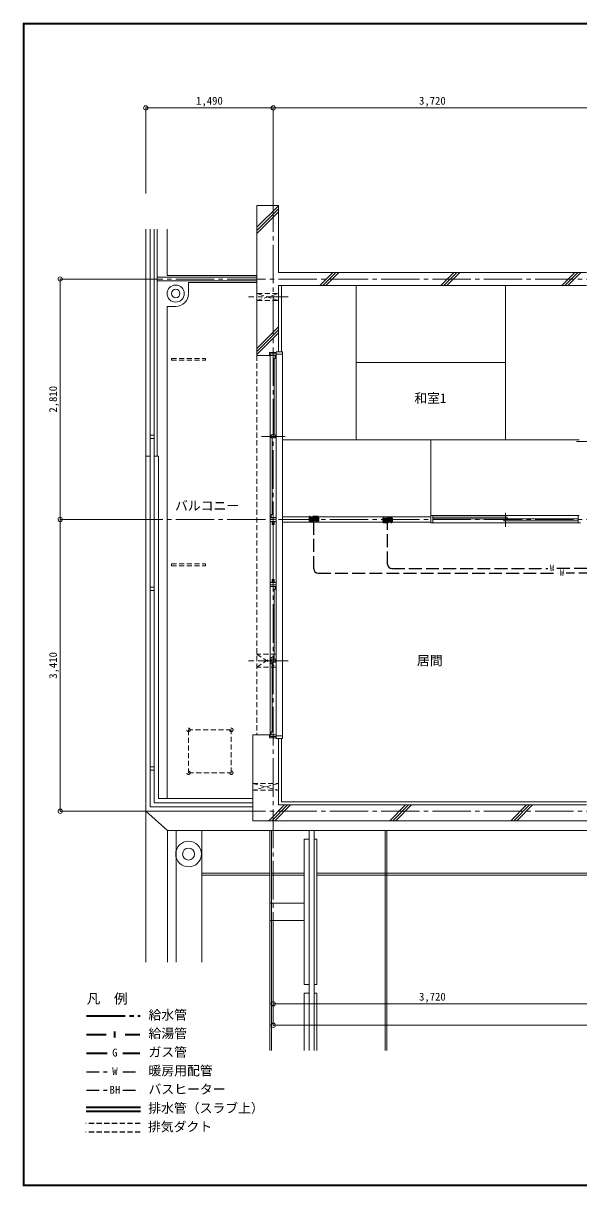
# Model space of a CAD drawing. Units: millimetres at full size, sheet at 1:50. Extents: x -9674 to 9699, y -6794 to 6791.
# Drawn here: x -9674 to -3182, y -6794 to 6791 of the extents above; entities that cross this region are included whole.
import ezdxf
from ezdxf.enums import TextEntityAlignment as Align

# ---------------------------------------------------------------- set-up
doc = ezdxf.new("R2010")
doc.units = ezdxf.units.MM
doc.header["$LTSCALE"] = 50
doc.header["$PDMODE"] = 32
doc.header["$PDSIZE"] = 50
for name, pattern in [('CHAIN1', [8, 5, -1, 1, -1]), ('CHAIN2', [12, 9, -1, 1, -1]), ('DASHED1', [1.8, 1.2, -0.6]), ('DASHED3', [4, 3, -1])]:
    doc.linetypes.add(name, pattern=pattern)
for name, color, linetype, lineweight in [('0-0_図面枠', 7, 'Continuous', 9), ('1-0_芯', 134, 'CHAIN2', 9), ('1-1_躯体', 134, 'Continuous', 9), ('1-2_間仕切', 134, 'Continuous', 9), ('1-3_建具', 134, 'Continuous', 9), ('1-4_仕上げ', 134, 'Continuous', 9), ('1-6_ﾊﾞﾙｺﾆｰ・階段', 134, 'Continuous', 9), ('1-7_その他', 134, 'DASHED1', 9), ('1-8_ハッチ', 134, 'Continuous', 9), ('1-B_寸法', 134, 'Continuous', 9), ('1-C_梁', 134, 'DASHED1', 9), ('2-0_芯', 3, 'Continuous', 35), ('2-2', 5, 'DASHED3', 25), ('2-9_金物', 1, 'CHAIN2', 35), ('2-A_文字', 6, 'Continuous', 35), ('2-C', 2, 'DASHED1', 25)]:
    doc.layers.add(name, color=color, linetype=linetype, lineweight=lineweight)
doc.layers.add('1-A_文字', color=134, linetype='Continuous')
doc.layers.add('2-F_補助線', color=7, linetype='Continuous')
doc.styles.add('ＭＳ ゴシック', font='')
doc.styles.get('ＭＳ ゴシック').set_extended_font_data('MS Gothic')

msp = doc.modelspace()

# ---------------------------------------------------------------- linework, layer by layer
at = {"layer": '0-0_図面枠'}
for p, q in [((-9673.92, 6791.43), (-9673.92, -6793.93)), ((-9672.16, 6789.66), (-9672.16, -6792.16)), ((9697.16, 6789.66), (-9672.16, 6789.66)), ((-9670.4, 6787.9), (-9670.4, -6790.4)), ((9695.4, 6787.9), (-9670.4, 6787.9)), ((-9668.64, -6788.64), (-9668.64, 6786.14)), ((-9668.64, 6786.14), (9693.64, 6786.14)), ((-9666.87, 6784.38), (-9666.87, -6786.88)), ((9691.87, 6784.38), (-9666.87, 6784.38)), ((-9665.11, 6782.61), (-9665.11, -6785.11)), ((9690.11, 6782.61), (-9665.11, 6782.61)), ((-9663.35, 6780.85), (-9663.35, -6783.35)), ((9688.35, 6780.85), (-9663.35, 6780.85)), ((-9672.16, -6792.16), (9697.16, -6792.16)), ((-9670.4, -6790.4), (9695.4, -6790.4)), ((9693.64, -6788.64), (-9668.64, -6788.64)), ((-9666.87, -6786.88), (9691.87, -6786.88)), ((-9665.11, -6785.11), (9690.11, -6785.11)), ((-9663.35, -6783.35), (9688.35, -6783.35)), ((-9673.92, -6793.93), (9698.92, -6793.93))]:
    msp.add_line(p, q, dxfattribs=at)
msp.add_lwpolyline([(9698.92, -6793.93), (9698.92, 6791.43), (-9673.92, 6791.43)], dxfattribs=at)
at = {"layer": '1-0_芯'}
for p, q in [((-6752.5, 4802.35), (-6752.5, -3667.65)), ((-8492.5, 3802.35), (8517.5, 3802.35)), ((-8492.5, 992.35), (3087.5, 992.35)), ((-8492.5, -2417.65), (8517.5, -2417.65))]:
    msp.add_line(p, q, dxfattribs=at)
at = {"layer": '1-1_躯体'}
for p, q in [((-6942.5, 4662.35), (-6942.5, 2907.35)), ((-6692.5, 3877.35), (-3092.5, 3877.35)), ((-6692.5, 3727.35), (-6692.5, 2952.35)), ((-6692.5, 3727.35), (-3092.5, 3727.35)), ((-6797.5, 2907.35), (-6942.5, 2907.35)), ((-6717.5, 2942.35), (-6797.5, 2942.35)), ((-6797.5, 2942.35), (-6797.5, 2907.35)), ((-6992.5, -1522.65), (-6992.5, -2527.65)), ((-6797.5, -1522.65), (-6992.5, -1522.65)), ((-6797.5, -1557.65), (-6797.5, -1522.65)), ((-6717.5, -1557.65), (-6797.5, -1557.65)), ((-6692.5, -1567.65), (-6692.5, -2342.65)), ((-6692.5, -2342.65), (-3092.5, -2342.65)), ((-6992.5, -2527.65), (-2607.5, -2527.65))]:
    msp.add_line(p, q, dxfattribs=at)
msp.add_lwpolyline([(-6942.5, 4662.35), (-6692.5, 4662.35), (-6692.5, 3877.35)], dxfattribs=at)
at = {"layer": '1-2_間仕切'}
for p, q in [((-6645.5, 1022.35), (-4912.5, 1022.35)), ((-6645.5, 962.35), (-4912.5, 962.35))]:
    msp.add_line(p, q, dxfattribs=at)
at = {"layer": '1-3_建具'}
for p, q in [((-6787.5, 2927.35), (-6787.5, 2892.35)), ((-6787.5, 2927.35), (-6717.5, 2927.35)), ((-6717.5, 2907.35), (-6787.5, 2907.35)), ((-6787.5, 2892.35), (-6787.5, 1032.35)), ((-6752.5, 2872.35), (-6752.5, 2907.35)), ((-6728.5, 2872.35), (-6752.5, 2872.35)), ((-6740.5, 2872.35), (-6740.5, 1979.85)), ((-6728.5, 2872.35), (-6728.5, 2907.35)), ((-6717.5, 2892.35), (-6717.5, 2927.35)), ((-6717.5, 2892.35), (-6717.5, 1032.35)), ((-6645.5, -1537.65), (-6645.5, 2922.35)), ((-6890.98, 1962.35), (-6614.02, 1962.35)), ((-6776.5, 1944.85), (-6776.5, 1979.85)), ((-6728.5, 1944.85), (-6776.5, 1944.85)), ((-6764.5, 1944.85), (-6764.5, 1052.35)), ((-6752.5, 1944.85), (-6752.5, 1979.85)), ((-3048.33, 1904.85), (-3208.33, 1904.85)), ((-6787.5, 952.35), (-6787.5, 1032.35)), ((-6717.5, 1017.35), (-6787.5, 1017.35)), ((-6787.5, 997.35), (-6717.5, 997.35)), ((-6717.5, 967.35), (-6787.5, 967.35)), ((-6787.5, 952.35), (-6787.5, 272.35)), ((-6752.5, 1052.35), (-6776.5, 1052.35)), ((-6776.5, 1052.35), (-6776.5, 1017.35)), ((-6764.5, 932.35), (-6764.5, 967.35)), ((-6752.5, 1052.35), (-6752.5, 1017.35)), ((-6740.5, 932.35), (-6740.5, 967.35)), ((-6717.5, 1032.35), (-6717.5, 952.35)), ((-6717.5, 952.35), (-6717.5, 272.35)), ((-4912.5, 1037.35), (-4912.5, 952.35)), ((-4912.5, 952.35), (-4887.5, 952.35)), ((-4887.5, 1037.35), (-3187.5, 1037.35)), ((-4017.5, 1018.18), (-4887.5, 1018.18)), ((-4887.5, 998.18), (-4017.5, 998.18)), ((-3187.5, 952.35), (-4887.5, 952.35)), ((-4057.5, 978.18), (-4057.5, 998.18)), ((-4057.5, 998.18), (-3187.5, 998.18)), ((-3187.5, 978.18), (-4057.5, 978.18)), ((-4037.5, 908.18), (-4037.5, 1068.18)), ((-4017.5, 998.18), (-4017.5, 1018.18)), ((-3187.5, 1037.35), (-3187.5, 952.35)), ((-3187.5, 1037.35), (-3177.5, 1037.35)), ((-3187.5, 952.35), (-3162.5, 952.35)), ((-6740.5, 932.35), (-6764.5, 932.35)), ((-6752.5, 932.35), (-6752.5, 292.35)), ((-6787.5, 272.35), (-6787.5, 192.35)), ((-6740.5, 292.35), (-6764.5, 292.35)), ((-6764.5, 292.35), (-6764.5, 257.35)), ((-6740.5, 292.35), (-6740.5, 257.35)), ((-6717.5, 192.35), (-6717.5, 272.35)), ((-6717.5, 257.35), (-6787.5, 257.35)), ((-6787.5, 227.35), (-6717.5, 227.35)), ((-6717.5, 207.35), (-6787.5, 207.35)), ((-6787.5, 192.35), (-6787.5, -1507.65)), ((-6752.5, 172.35), (-6752.5, 207.35)), ((-6728.5, 172.35), (-6752.5, 172.35)), ((-6740.5, 172.35), (-6740.5, -640.15)), ((-6728.5, 172.35), (-6728.5, 207.35)), ((-6717.5, 192.35), (-6717.5, -1507.65)), ((-6890.98, -657.65), (-6614.02, -657.65)), ((-6776.5, -675.15), (-6776.5, -640.15)), ((-6728.5, -675.15), (-6776.5, -675.15)), ((-6764.5, -675.15), (-6764.5, -1487.65)), ((-6752.5, -675.15), (-6752.5, -640.15)), ((-6776.5, -1487.65), (-6752.5, -1487.65)), ((-6776.5, -1487.65), (-6776.5, -1522.65)), ((-6752.5, -1487.65), (-6752.5, -1522.65)), ((-6787.5, -1542.65), (-6787.5, -1507.65)), ((-6717.5, -1522.65), (-6787.5, -1522.65)), ((-6787.5, -1542.65), (-6717.5, -1542.65)), ((-6717.5, -1507.65), (-6717.5, -1542.65)), ((-6717.5, -1567.65), (-6717.5, -1537.65)), ((-6645.5, -1567.65), (-6717.5, -1567.65))]:
    msp.add_line(p, q, dxfattribs=at)
for points in [[(-6645.5, 2952.35), (-6645.5, 2922.35), (-6717.5, 2922.35)], [(-6645.5, 2952.35), (-6717.5, 2952.35), (-6717.5, 2922.35)], [(-6728.5, 1944.85), (-6728.5, 1979.85), (-6776.5, 1979.85)], [(-4912.5, 1037.35), (-4887.5, 1037.35), (-4887.5, 952.35)], [(-6728.5, -675.15), (-6728.5, -640.15), (-6776.5, -640.15)], [(-6645.5, -1567.65), (-6645.5, -1537.65), (-6717.5, -1537.65)]]:
    msp.add_lwpolyline(points, dxfattribs=at)
at = {"layer": '1-4_仕上げ'}
for p, q in [((-5785, 3727.35), (-5785, 1924.01)), ((-4040, 3727.35), (-4040, 1924.01)), ((-5785, 2825.68), (-4040, 2825.68)), ((-6645.5, 1924.01), (-3177.5, 1924.01)), ((-4912.5, 1924.01), (-4912.5, 1022.35))]:
    msp.add_line(p, q, dxfattribs=at)
at = {"layer": '1-6_ﾊﾞﾙｺﾆｰ・階段'}
for p, q in [((-8242.5, 4384.98), (-8242.5, -2417.65)), ((-8192.5, 4384.98), (-8192.5, -2367.65)), ((-8142.5, 4384.98), (-8142.5, -2317.65)), ((-8107.5, 4384.98), (-8107.5, 1732.35)), ((-7992.5, 3842.35), (-7992.5, 4384.98)), ((-6942.5, 3822.35), (-8107.5, 3822.35)), ((-6942.5, 3842.35), (-7992.5, 3842.35)), ((-6942.5, 3782.35), (-8107.5, 3782.35)), ((-6942.5, 3762.35), (-7742.5, 3762.35)), ((-7742.5, 3632.35), (-7742.5, 3762.35)), ((-7992.5, 3482.35), (-7992.5, -2267.65)), ((-7892.5, 3482.35), (-7992.5, 3482.35)), ((-8192.5, 1977.35), (-8142.5, 1977.35)), ((-8192.5, 1937.35), (-8142.5, 1937.35)), ((-8242.5, 1732.35), (-8192.5, 1732.35)), ((-8142.5, 1732.35), (-8092.5, 1732.35)), ((-8092.5, 1732.35), (-8092.5, -2267.65)), ((-8192.5, 202.35), (-8142.5, 202.35)), ((-8192.5, 162.35), (-8142.5, 162.35)), ((-8192.5, -1897.65), (-8142.5, -1897.65)), ((-8192.5, -1937.65), (-8142.5, -1937.65)), ((-8092.5, -2267.65), (-6992.5, -2267.65)), ((-8242.5, -2417.65), (-7987.5, -2642.65)), ((-8242.5, -2417.65), (-6992.5, -2417.65)), ((-8242.5, -2417.65), (-8242.5, -4180.66)), ((-8192.5, -2367.65), (-6992.5, -2367.65)), ((-8142.5, -2317.65), (-6992.5, -2317.65)), ((-7987.5, -2642.65), (-2617.5, -2642.65)), ((-7987.5, -2642.65), (-7987.5, -4180.66)), ((-7887.5, -2642.65), (-7887.5, -4180.66)), ((-7587.5, -2642.65), (-7587.5, -4180.66)), ((-6792.5, -2642.65), (-6792.5, -5213.28)), ((-6772.5, -2642.65), (-6772.5, -5213.28)), ((-6332.5, -2642.65), (-6332.5, -5213.28)), ((-6272.5, -2642.65), (-6272.5, -5213.28)), ((-5444.5, -2642.65), (-5444.5, -5213.28)), ((-5424.5, -2642.65), (-5424.5, -5213.28)), ((-6392.5, -2742.65), (-6332.5, -2742.65)), ((-6392.5, -2742.65), (-6392.5, -4442.65)), ((-6272.5, -2742.65), (-6242.5, -2742.65)), ((-6242.5, -2742.65), (-6242.5, -4442.65)), ((-7587.5, -3142.65), (-6792.5, -3142.65)), ((-7587.5, -3162.65), (-6792.5, -3162.65)), ((-6772.5, -3142.65), (-6392.5, -3142.65)), ((-6772.5, -3162.65), (-6392.5, -3162.65)), ((-6242.5, -3142.65), (4889.5, -3142.65)), ((-6242.5, -3162.65), (4889.5, -3162.65)), ((-6392.5, -3492.65), (-6792.5, -3492.65)), ((-6392.5, -3692.65), (-6792.5, -3692.65)), ((-6392.5, -4442.65), (-6332.5, -4442.65)), ((-6272.5, -4442.65), (-6242.5, -4442.65)), ((-6392.5, -4542.65), (-6332.5, -4542.65)), ((-6392.5, -4542.65), (-6392.5, -5213.28)), ((-6272.5, -4542.65), (-6242.5, -4542.65)), ((-6242.5, -4542.65), (-6242.5, -5213.28))]:
    msp.add_line(p, q, dxfattribs=at)
for centre, radius in [((-7892.5, 3632.35), 100), ((-7892.5, 3632.35), 50), ((-7742.5, -2917.65), 150), ((-7742.5, -2917.65), 70)]:
    msp.add_circle(centre, radius, dxfattribs=at)
msp.add_arc((-7892.5, 3632.35), 150, 270, 357.77329, dxfattribs=at)
at = {"layer": '1-7_その他', "linetype": 'CHAIN1'}
for p, q in [((-6577.5, 3592.35), (-7042.5, 3592.35)), ((-6577.5, -657.65), (-7042.5, -657.65))]:
    msp.add_line(p, q, dxfattribs=at)
at = {"layer": '1-7_その他'}
for p, q in [((-6942.5, 3632.35), (-6692.5, 3632.35)), ((-6942.5, 3552.35), (-6692.5, 3632.35)), ((-6692.5, 3552.35), (-6942.5, 3632.35)), ((-6942.5, 3552.35), (-6692.5, 3552.35)), ((-7942.5, 2872.35), (-7942.5, 2852.35)), ((-7942.5, 2852.35), (-7542.5, 2852.35)), ((-7942.5, 472.35), (-7942.5, 452.35)), ((-7942.5, 452.35), (-7542.5, 452.35)), ((-6717.5, -582.65), (-6942.5, -582.65)), ((-6942.5, -732.65), (-6717.5, -582.65)), ((-6942.5, -582.65), (-6717.5, -732.65)), ((-6717.5, -732.65), (-6942.5, -732.65)), ((-7742.5, -1467.65), (-7742.5, -1967.65)), ((-7242.5, -1467.65), (-7742.5, -1467.65)), ((-7242.5, -1967.65), (-7242.5, -1467.65)), ((-7742.5, -1967.65), (-7242.5, -1967.65)), ((-6992.5, -2092.65), (-6692.5, -2092.65)), ((-6992.5, -2092.65), (-6692.5, -2172.65)), ((-6692.5, -2092.65), (-6992.5, -2172.65)), ((-6992.5, -2172.65), (-6692.5, -2172.65))]:
    msp.add_line(p, q, dxfattribs=at)
for points in [[(-7942.5, 2872.35), (-7542.5, 2872.35), (-7542.5, 2852.35)], [(-7942.5, 472.35), (-7542.5, 472.35), (-7542.5, 452.35)]]:
    msp.add_lwpolyline(points, dxfattribs=at)
for centre in [(-7742.5, -1467.65), (-7242.5, -1467.65), (-7742.5, -1967.65), (-7242.5, -1967.65)]:
    msp.add_circle(centre, 20, dxfattribs=at)
at = {"layer": '1-8_ハッチ'}
for p, q in [((-6942.5, 4406.56), (-6692.5, 4656.56)), ((-6942.5, 4371.21), (-6692.5, 4621.21)), ((-6942.5, 4335.85), (-6692.5, 4585.85)), ((-6207.5, 3727.35), (-6057.5, 3877.35)), ((-6172.15, 3727.35), (-6022.15, 3877.35)), ((-6136.79, 3727.35), (-5986.79, 3877.35)), ((-4793.29, 3727.35), (-4643.29, 3877.35)), ((-4757.93, 3727.35), (-4607.93, 3877.35)), ((-4722.58, 3727.35), (-4572.58, 3877.35)), ((-3379.07, 3727.35), (-3229.07, 3877.35)), ((-3343.72, 3727.35), (-3193.72, 3877.35)), ((-3308.36, 3727.35), (-3158.36, 3877.35)), ((-6657.5, 3727.35), (-6657.5, 2952.35)), ((-6942.5, 2992.35), (-6692.5, 3242.35)), ((-6942.5, 2956.99), (-6692.5, 3206.99)), ((-6942.5, 2921.64), (-6692.5, 3171.64)), ((-6657.5, -1567.65), (-6657.5, -2307.65)), ((-6657.5, -2307.65), (-3092.5, -2307.65)), ((-6805.65, -2527.65), (-6620.65, -2342.65)), ((-6770.29, -2527.65), (-6585.29, -2342.65)), ((-6734.94, -2527.65), (-6549.94, -2342.65)), ((-5391.43, -2527.65), (-5206.43, -2342.65)), ((-5356.08, -2527.65), (-5171.08, -2342.65)), ((-5320.72, -2527.65), (-5135.72, -2342.65)), ((-3977.22, -2527.65), (-3792.22, -2342.65)), ((-3941.87, -2527.65), (-3756.87, -2342.65)), ((-3906.51, -2527.65), (-3721.51, -2342.65))]:
    msp.add_line(p, q, dxfattribs=at)
at = {"layer": '1-B_寸法'}
for p, q in [((-8242.5, 4802.35), (-8242.5, 5802.35)), ((-8242.5, 5802.35), (-6752.5, 5802.35)), ((-6752.5, 4802.35), (-6752.5, 5802.35)), ((-6752.5, 5802.35), (-3032.5, 5802.35)), ((-9242.5, 3802.35), (-8492.5, 3802.35)), ((-9242.5, 3802.35), (-9242.5, 992.35)), ((-9242.5, 992.35), (-8492.5, 992.35)), ((-9242.5, 992.35), (-9242.5, -2417.65)), ((-9242.5, -2417.65), (-8492.5, -2417.65)), ((-6752.5, -4917.65), (-6752.5, -3667.65)), ((-6752.5, -4667.65), (-3032.5, -4667.65)), ((-6752.5, -4917.65), (6747.5, -4917.65))]:
    msp.add_line(p, q, dxfattribs=at)
for p in [(-8242.5, 5802.35), (-6752.5, 5802.35), (-9242.5, 3802.35), (-9242.5, 992.35), (-9242.5, -2417.65), (-6752.5, -4667.65), (-6752.5, -4917.65)]:
    msp.add_point(p, dxfattribs=at)
at = {"layer": '1-C_梁'}
msp.add_line((-6942.5, 2907.35), (-6942.5, -1522.65), dxfattribs=at)
at = {"layer": '2-0_芯'}
for p, q in [((-8938.03, -5876.3), (-8303.88, -5876.3)), ((-8938.03, -5922.12), (-8303.88, -5922.12))]:
    msp.add_line(p, q, dxfattribs=at)
at = {"layer": '2-2', "color": 4, "linetype": 'DASHED1', "lineweight": 35}
for p, q in [((-6329.44, 972.35), (-6229.44, 1022.35)), ((-6329.44, 1022.35), (-6229.44, 972.35)), ((-6229.44, 1022.35), (-6329.44, 1022.35)), ((-6329.44, 1022.35), (-6329.44, 972.35)), ((-6329.44, 972.35), (-6229.44, 972.35)), ((-6229.44, 1022.35), (-6229.44, 972.35)), ((-5466.59, 962.35), (-5366.59, 1012.35)), ((-5466.59, 1012.35), (-5366.59, 962.35)), ((-5366.59, 1012.35), (-5466.59, 1012.35)), ((-5466.59, 1012.35), (-5466.59, 962.35)), ((-5466.59, 962.35), (-5366.59, 962.35)), ((-5366.59, 1012.35), (-5366.59, 962.35))]:
    msp.add_line(p, q, dxfattribs=at)
at = {"layer": '2-2'}
for p, q in [((-6279.44, 414.71), (-6279.44, 972.35)), ((-5416.59, 469.67), (-5416.59, 962.35)), ((-5366.59, 419.67), (-3543.76, 419.67)), ((112.39, 419.67), (-3443.76, 419.67)), ((-6229.44, 364.71), (-3429.41, 364.71)), ((167.34, 364.71), (-3329.41, 364.71)), ((-8936.39, -5461.4), (-8694.52, -5461.4)), ((-8510.6, -5461.4), (-8310.08, -5461.4)), ((-8936.39, -5678.61), (-8694.52, -5678.61)), ((-8510.6, -5678.61), (-8310.08, -5678.61))]:
    msp.add_line(p, q, dxfattribs=at)
at = {"layer": '2-2', "color": 4, "linetype": 'Continuous', "lineweight": 35}
for p, q in [((-8936.39, -5244.2), (-8694.52, -5244.2)), ((-8510.6, -5244.2), (-8310.08, -5244.2))]:
    msp.add_line(p, q, dxfattribs=at)
at = {"layer": '2-2', "linetype": 'Continuous'}
for centre in [(-6229.44, 414.71), (-5366.59, 469.67)]:
    msp.add_arc(centre, 50, 180, 270, dxfattribs=at)
at = {"layer": '2-2', "color": 150}
for points in [[(-6329.44, 1022.35), (-6229.44, 1022.35), (-6329.44, 972.35), (-6229.44, 972.35)], [(-5466.59, 1012.35), (-5366.59, 1012.35), (-5466.59, 962.35), (-5366.59, 962.35)]]:
    msp.add_solid(points, dxfattribs=at)
at = {"layer": '2-9_金物'}
msp.add_line((-8933.22, -4809.79), (-8307.58, -4809.79), dxfattribs=at)
at = {"layer": '2-A_文字'}
for p, q in [((-8603.97, -5061.41), (-8603.97, -4992.58)), ((-8936.39, -5026.99), (-8705.48, -5026.99)), ((-8483.97, -5026.99), (-8310.08, -5026.99))]:
    msp.add_line(p, q, dxfattribs=at)
at = {"layer": '2-C'}
for p, q in [((-8307.14, -6066.41), (-8944.46, -6066.41)), ((-8307.14, -6166.41), (-8942.19, -6166.41))]:
    msp.add_line(p, q, dxfattribs=at)

# ---------------------------------------------------------------- texts
at = {"layer": '1-A_文字', "style": 'ＭＳ ゴシック'}
for s, p in [('和室1', (-5104.13, 2322.33)), ('バルコニー', (-7900.69, 1065.26)), ('居間', (-5073.19, -744.08))]:
    msp.add_text(s, height=110, dxfattribs=at).set_placement(p, align=Align.BOTTOM_LEFT)
at = {"layer": '1-B_寸法', "style": 'ＭＳ ゴシック'}
for s, p in [('1,490', (-7653.75, 5812.35)), ('3,720', (-5048.75, 5812.35)), ('3,720', (-5048.75, -4657.65))]:
    msp.add_text(s, height=91.64, dxfattribs=at).set_placement(p, align=Align.BOTTOM_LEFT)
for s, p in [('2,810', (-9252.5, 2241.1)), ('3,410', (-9252.5, -868.9))]:
    msp.add_text(s, height=91.64, rotation=90, dxfattribs=at).set_placement(p, align=Align.BOTTOM_LEFT)
at = {"layer": '2-2', "color": 7, "style": 'ＭＳ ゴシック'}
for s, height, p in [('W', 73.31, (-3518.76, 369.67)), ('W', 73.31, (-3404.41, 314.71)), ('G', 91.64, (-8633.81, -5311.22)), ('W', 91.64, (-8633.81, -5528.43)), ('BH', 91.64, (-8665.06, -5745.63))]:
    msp.add_text(s, height=height, dxfattribs=at).set_placement(p, align=Align.BOTTOM_LEFT)
at = {"layer": '2-F_補助線', "style": 'ＭＳ ゴシック'}
for s, height, p in [('凡\u3000例', 117.3, (-8933.22, -4701.51)), ('給水管', 110, (-8210.36, -4884.79)), ('給湯管', 110, (-8210.36, -5101.99)), ('ガス管', 110, (-8210.36, -5319.2)), ('暖房用配管', 110, (-8210.36, -5536.4)), ('バスヒーター', 110, (-8210.36, -5753.61)), ('排水管（スラブ上）', 110, (-8213.53, -5974.21)), ('排気ダクト', 110, (-8216.69, -6191.41))]:
    msp.add_text(s, height=height, dxfattribs=at).set_placement(p, align=Align.BOTTOM_LEFT)

doc.saveas('drawing.dxf')
